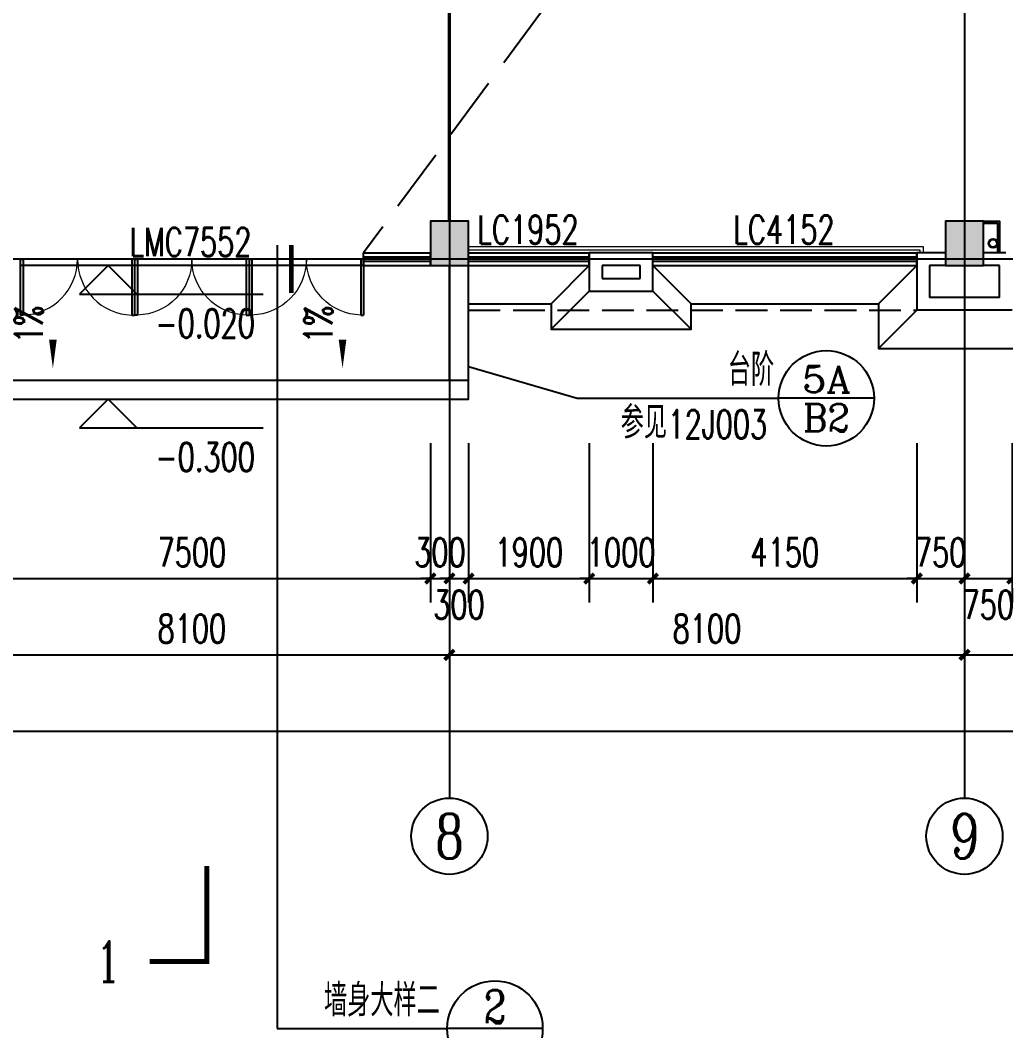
# Model space of a CAD drawing. Extents: x 1738711 to 2346805, y 1189731 to 2516152.
# Drawn here: x 1968442 to 1983942, y 1574798 to 1590683 of the extents above; entities that cross this region are included whole.
import ezdxf
from ezdxf.enums import TextEntityAlignment as Align

# ---------------------------------------------------------------- set-up
doc = ezdxf.new("R2010")
doc.units = 0
doc.header["$LTSCALE"] = 1000
doc.header["$MEASUREMENT"] = 0
doc.linetypes.add('DASH', pattern=[0.35, 0.25, -0.1])
doc.linetypes.add('复件 140224通州运河二期售楼部条件图_t3$0$X-ME SHAFT SH$0$X-B2$0$WATER_LINE', pattern=[0])
doc.layers.add('_0', color=7, linetype='Continuous', lineweight=25)
doc.layers.add('栏杆', color=6, linetype='Continuous', lineweight=15)
for name, color, linetype in [('_line1', 151, 'Continuous'), ('AXIS', 3, 'Continuous'), ('AXIS_TEXT', 7, 'Continuous'), ('COLUMN', 9, 'Continuous'), ('DIM_ELEV', 3, 'Continuous'), ('DIM_IDEN', 3, 'Continuous'), ('DIM_SYMB', 3, 'Continuous'), ('DOTE', 1, 'Continuous'), ('PUB_DIM', 3, 'Continuous'), ('PUB_HATCH', 8, 'Continuous'), ('PUB_TEXT', 7, 'Continuous'), ('WALL', 40, 'Continuous'), ('WINDOW', 144, 'Continuous'), ('WINDOW_TEXT', 7, 'Continuous'), ('YS', 6, 'Continuous'), ('疏散距离', 211, 'DASH'), ('看线', 8, 'Continuous'), ('面层', 6, 'Continuous')]:
    doc.layers.add(name, color=color, linetype=linetype)
doc.styles.add('_TCH_AXIS', font='COMPLEX', dxfattribs={"bigfont": 'GBCBIG'})
doc.styles.add('_TCH_DIM', font='SIMPLEX', dxfattribs={"bigfont": 'GBCBIG'})
doc.styles.add('_TCH_DIM_T3', font='SIMPLEX', dxfattribs={"width": 0.705882, "bigfont": 'GBCBIG'})
doc.styles.add('_TCH_LABEL', font='COMPLEX', dxfattribs={"bigfont": 'GBCBIG'})
doc.styles.add('_TCH_WINDOW', font='SIMPLEX', dxfattribs={"height": 3.5, "bigfont": 'GBCBIG'})
doc.styles.add('COMPLEX', font='COMPLEX')
doc.dimstyles.new('_TCH_ARCH&&150', dxfattribs={"dimtxt": 446.25, "dimasz": 150, "dimexe": 375, "dimexo": 450, "dimgap": 189.375, "dimtad": 1, "dimdec": 0, "dimzin": 0, "dimdsep": 46, "dimtxsty": '_TCH_DIM_T3', "dimblk": 'ARCHTICK', "dimcen": 0.09, "dimclrt": 7, "dimazin": 2, "dimtfac": 1, "dimtdec": 0, "dimtix": 1, "dimtmove": 2, "dimatfit": 3, "dimfxl": 1, "dimtolj": 1, "dimtzin": 0, "dimarcsym": 0})

# ---------------------------------------------------------------- blocks, each defined once
blk = doc.blocks.new('A$C68B42598')
at = {"layer": 'YS'}
for radius in [70, 60]:
    blk.add_circle((70, 70), radius, dxfattribs=at)
blk = doc.blocks.new('hreahaerheh')
at = {"layer": 'YS'}
blk.add_blockref('A$C68B42598', (1974065, 1888439), dxfattribs=at)
blk = doc.blocks.new('_ArchTick')
at = {"color": 0, "linetype": 'ByBlock', "const_width": 0.4}
blk.add_lwpolyline([(-0.5, -0.5), (0.5, 0.5)], dxfattribs=at)
blk = doc.blocks.new('*D2486')
at = {"layer": 'Defpoints', "color": 0, "transparency": 16777216}
for p in [(1967392, 1584485), (1974892, 1584485), (1974892, 1581907)]:
    blk.add_point(p, dxfattribs=at)
at = {"layer": 'PUB_DIM', "color": 0, "lineweight": -2, "transparency": 16777216}
for p, q in [((1967392, 1584035), (1967392, 1581532)), ((1974892, 1584035), (1974892, 1581532)), ((1967392, 1581907), (1974892, 1581907))]:
    blk.add_line(p, q, dxfattribs=at)
at = {"layer": 'PUB_DIM', "color": 0, "lineweight": -2, "transparency": 16777216, "xscale": 150, "yscale": 150, "zscale": 150, "rotation": 180}
blk.add_blockref('_ArchTick', (1967392, 1581907), dxfattribs=at)
at = {"layer": 'PUB_DIM', "color": 0, "lineweight": -2, "transparency": 16777216, "xscale": 150, "yscale": 150, "zscale": 150}
blk.add_blockref('_ArchTick', (1974892, 1581907), dxfattribs=at)
at = {"layer": 'PUB_DIM', "color": 7, "transparency": 16777216, "insert": (1971142, 1582320), "char_height": 446.2, "attachment_point": 5, "style": '_TCH_DIM_T3'}
blk.add_mtext('\\A1;7500', dxfattribs=at)
blk = doc.blocks.new('*D2487')
at = {"layer": 'Defpoints', "color": 0, "transparency": 16777216}
for p in [(1974892, 1584485), (1975192, 1584485), (1975192, 1581907)]:
    blk.add_point(p, dxfattribs=at)
at = {"layer": 'PUB_DIM', "color": 0, "lineweight": -2, "transparency": 16777216}
for p, q in [((1974892, 1584035), (1974892, 1581532)), ((1975192, 1584035), (1975192, 1581532)), ((1974892, 1581907), (1974742, 1581907)), ((1974892, 1581907), (1975192, 1581907)), ((1975192, 1581907), (1975342, 1581907))]:
    blk.add_line(p, q, dxfattribs=at)
at = {"layer": 'PUB_DIM', "color": 0, "lineweight": -2, "transparency": 16777216, "xscale": 150, "yscale": 150, "zscale": 150}
blk.add_blockref('_ArchTick', (1974892, 1581907), dxfattribs=at)
at = {"layer": 'PUB_DIM', "color": 0, "lineweight": -2, "transparency": 16777216, "xscale": 150, "yscale": 150, "zscale": 150, "rotation": 180}
blk.add_blockref('_ArchTick', (1975192, 1581907), dxfattribs=at)
at = {"layer": 'PUB_DIM', "color": 7, "transparency": 16777216, "insert": (1975042, 1582320), "char_height": 446.2, "attachment_point": 5, "style": '_TCH_DIM_T3'}
blk.add_mtext('\\A1;300', dxfattribs=at)
blk = doc.blocks.new('*D2488')
at = {"layer": 'Defpoints', "color": 0, "transparency": 16777216}
for p in [(1975192, 1584485), (1975492, 1584485), (1975492, 1581907)]:
    blk.add_point(p, dxfattribs=at)
at = {"layer": 'PUB_DIM', "color": 0, "lineweight": -2, "transparency": 16777216}
for p, q in [((1975192, 1584035), (1975192, 1581532)), ((1975492, 1584035), (1975492, 1581532)), ((1975192, 1581907), (1975042, 1581907)), ((1975192, 1581907), (1975492, 1581907)), ((1975492, 1581907), (1975642, 1581907))]:
    blk.add_line(p, q, dxfattribs=at)
at = {"layer": 'PUB_DIM', "color": 0, "lineweight": -2, "transparency": 16777216, "xscale": 150, "yscale": 150, "zscale": 150}
blk.add_blockref('_ArchTick', (1975192, 1581907), dxfattribs=at)
at = {"layer": 'PUB_DIM', "color": 0, "lineweight": -2, "transparency": 16777216, "xscale": 150, "yscale": 150, "zscale": 150, "rotation": 180}
blk.add_blockref('_ArchTick', (1975492, 1581907), dxfattribs=at)
at = {"layer": 'PUB_DIM', "color": 7, "transparency": 16777216, "insert": (1975342, 1581495), "char_height": 446.2, "attachment_point": 5, "style": '_TCH_DIM_T3'}
blk.add_mtext('\\A1;300', dxfattribs=at)
blk = doc.blocks.new('*D2489')
at = {"layer": 'Defpoints', "color": 0, "transparency": 16777216}
for p in [(1975492, 1584485), (1977392, 1584485), (1977392, 1581907)]:
    blk.add_point(p, dxfattribs=at)
at = {"layer": 'PUB_DIM', "color": 0, "lineweight": -2, "transparency": 16777216}
for p, q in [((1975492, 1584035), (1975492, 1581532)), ((1977392, 1584035), (1977392, 1581532)), ((1975492, 1581907), (1977392, 1581907))]:
    blk.add_line(p, q, dxfattribs=at)
at = {"layer": 'PUB_DIM', "color": 0, "lineweight": -2, "transparency": 16777216, "xscale": 150, "yscale": 150, "zscale": 150, "rotation": 180}
blk.add_blockref('_ArchTick', (1975492, 1581907), dxfattribs=at)
at = {"layer": 'PUB_DIM', "color": 0, "lineweight": -2, "transparency": 16777216, "xscale": 150, "yscale": 150, "zscale": 150}
blk.add_blockref('_ArchTick', (1977392, 1581907), dxfattribs=at)
at = {"layer": 'PUB_DIM', "color": 7, "transparency": 16777216, "insert": (1976442, 1582320), "char_height": 446.2, "attachment_point": 5, "style": '_TCH_DIM_T3'}
blk.add_mtext('\\A1;1900', dxfattribs=at)
blk = doc.blocks.new('*D2490')
at = {"layer": 'Defpoints', "color": 0, "transparency": 16777216}
for p in [(1977392, 1584485), (1978392, 1584485), (1978392, 1581907)]:
    blk.add_point(p, dxfattribs=at)
at = {"layer": 'PUB_DIM', "color": 0, "lineweight": -2, "transparency": 16777216}
for p, q in [((1977392, 1584035), (1977392, 1581532)), ((1978392, 1584035), (1978392, 1581532)), ((1977392, 1581907), (1977242, 1581907)), ((1977392, 1581907), (1978392, 1581907)), ((1978392, 1581907), (1978542, 1581907))]:
    blk.add_line(p, q, dxfattribs=at)
at = {"layer": 'PUB_DIM', "color": 0, "lineweight": -2, "transparency": 16777216, "xscale": 150, "yscale": 150, "zscale": 150}
blk.add_blockref('_ArchTick', (1977392, 1581907), dxfattribs=at)
at = {"layer": 'PUB_DIM', "color": 0, "lineweight": -2, "transparency": 16777216, "xscale": 150, "yscale": 150, "zscale": 150, "rotation": 180}
blk.add_blockref('_ArchTick', (1978392, 1581907), dxfattribs=at)
at = {"layer": 'PUB_DIM', "color": 7, "transparency": 16777216, "insert": (1977892, 1582320), "char_height": 446.2, "attachment_point": 5, "style": '_TCH_DIM_T3'}
blk.add_mtext('\\A1;1000', dxfattribs=at)
blk = doc.blocks.new('*D2491')
at = {"layer": 'Defpoints', "color": 0, "transparency": 16777216}
for p in [(1978392, 1584485), (1982542, 1584485), (1982542, 1581907)]:
    blk.add_point(p, dxfattribs=at)
at = {"layer": 'PUB_DIM', "color": 0, "lineweight": -2, "transparency": 16777216}
for p, q in [((1978392, 1584035), (1978392, 1581532)), ((1982542, 1584035), (1982542, 1581532)), ((1978392, 1581907), (1982542, 1581907))]:
    blk.add_line(p, q, dxfattribs=at)
at = {"layer": 'PUB_DIM', "color": 0, "lineweight": -2, "transparency": 16777216, "xscale": 150, "yscale": 150, "zscale": 150, "rotation": 180}
blk.add_blockref('_ArchTick', (1978392, 1581907), dxfattribs=at)
at = {"layer": 'PUB_DIM', "color": 0, "lineweight": -2, "transparency": 16777216, "xscale": 150, "yscale": 150, "zscale": 150}
blk.add_blockref('_ArchTick', (1982542, 1581907), dxfattribs=at)
at = {"layer": 'PUB_DIM', "color": 7, "transparency": 16777216, "insert": (1980467, 1582320), "char_height": 446.2, "attachment_point": 5, "style": '_TCH_DIM_T3'}
blk.add_mtext('\\A1;4150', dxfattribs=at)
blk = doc.blocks.new('*D2492')
at = {"layer": 'Defpoints', "color": 0, "transparency": 16777216}
for p in [(1982542, 1584485), (1983292, 1584485), (1983292, 1581907)]:
    blk.add_point(p, dxfattribs=at)
at = {"layer": 'PUB_DIM', "color": 0, "lineweight": -2, "transparency": 16777216}
for p, q in [((1982542, 1584035), (1982542, 1581532)), ((1983292, 1584035), (1983292, 1581532)), ((1982542, 1581907), (1982392, 1581907)), ((1982542, 1581907), (1983292, 1581907)), ((1983292, 1581907), (1983442, 1581907))]:
    blk.add_line(p, q, dxfattribs=at)
at = {"layer": 'PUB_DIM', "color": 0, "lineweight": -2, "transparency": 16777216, "xscale": 150, "yscale": 150, "zscale": 150}
blk.add_blockref('_ArchTick', (1982542, 1581907), dxfattribs=at)
at = {"layer": 'PUB_DIM', "color": 0, "lineweight": -2, "transparency": 16777216, "xscale": 150, "yscale": 150, "zscale": 150, "rotation": 180}
blk.add_blockref('_ArchTick', (1983292, 1581907), dxfattribs=at)
at = {"layer": 'PUB_DIM', "color": 7, "transparency": 16777216, "insert": (1982917, 1582320), "char_height": 446.2, "attachment_point": 5, "style": '_TCH_DIM_T3'}
blk.add_mtext('\\A1;750', dxfattribs=at)
blk = doc.blocks.new('*D2493')
at = {"layer": 'Defpoints', "color": 0, "transparency": 16777216}
for p in [(1983292, 1584485), (1984042, 1584485), (1984042, 1581907)]:
    blk.add_point(p, dxfattribs=at)
at = {"layer": 'PUB_DIM', "color": 0, "lineweight": -2, "transparency": 16777216}
for p, q in [((1983292, 1584035), (1983292, 1581532)), ((1984042, 1584035), (1984042, 1581532)), ((1983292, 1581907), (1984042, 1581907))]:
    blk.add_line(p, q, dxfattribs=at)
at = {"layer": 'PUB_DIM', "color": 0, "lineweight": -2, "transparency": 16777216, "xscale": 150, "yscale": 150, "zscale": 150, "rotation": 180}
blk.add_blockref('_ArchTick', (1983292, 1581907), dxfattribs=at)
at = {"layer": 'PUB_DIM', "color": 0, "lineweight": -2, "transparency": 16777216, "xscale": 150, "yscale": 150, "zscale": 150}
blk.add_blockref('_ArchTick', (1984042, 1581907), dxfattribs=at)
at = {"layer": 'PUB_DIM', "color": 7, "transparency": 16777216, "insert": (1983667, 1581495), "char_height": 446.2, "attachment_point": 5, "style": '_TCH_DIM_T3'}
blk.add_mtext('\\A1;750', dxfattribs=at)
blk = doc.blocks.new('*D2528')
at = {"layer": 'AXIS', "color": 0, "lineweight": -2, "transparency": 16777216}
for p, q in [((1967092, 1584007), (1967092, 1580332)), ((1975192, 1584007), (1975192, 1580332)), ((1967092, 1580707), (1975192, 1580707))]:
    blk.add_line(p, q, dxfattribs=at)
at = {"layer": 'Defpoints', "color": 0, "transparency": 16777216}
for p in [(1967092, 1584457), (1975192, 1584457), (1975192, 1580707)]:
    blk.add_point(p, dxfattribs=at)
at = {"layer": 'AXIS', "color": 0, "lineweight": -2, "transparency": 16777216, "xscale": 150, "yscale": 150, "zscale": 150, "rotation": 180}
blk.add_blockref('_ArchTick', (1967092, 1580707), dxfattribs=at)
at = {"layer": 'AXIS', "color": 0, "lineweight": -2, "transparency": 16777216, "xscale": 150, "yscale": 150, "zscale": 150}
blk.add_blockref('_ArchTick', (1975192, 1580707), dxfattribs=at)
at = {"layer": 'AXIS', "color": 7, "transparency": 16777216, "insert": (1971142, 1581120), "char_height": 446.2, "attachment_point": 5, "style": '_TCH_DIM_T3'}
blk.add_mtext('\\A1;8100', dxfattribs=at)
blk = doc.blocks.new('*D2529')
at = {"layer": 'AXIS', "color": 0, "lineweight": -2, "transparency": 16777216}
for p, q in [((1975192, 1584007), (1975192, 1580332)), ((1983292, 1584007), (1983292, 1580332)), ((1975192, 1580707), (1983292, 1580707))]:
    blk.add_line(p, q, dxfattribs=at)
at = {"layer": 'Defpoints', "color": 0, "transparency": 16777216}
for p in [(1975192, 1584457), (1983292, 1584457), (1983292, 1580707)]:
    blk.add_point(p, dxfattribs=at)
at = {"layer": 'AXIS', "color": 0, "lineweight": -2, "transparency": 16777216, "xscale": 150, "yscale": 150, "zscale": 150, "rotation": 180}
blk.add_blockref('_ArchTick', (1975192, 1580707), dxfattribs=at)
at = {"layer": 'AXIS', "color": 0, "lineweight": -2, "transparency": 16777216, "xscale": 150, "yscale": 150, "zscale": 150}
blk.add_blockref('_ArchTick', (1983292, 1580707), dxfattribs=at)
at = {"layer": 'AXIS', "color": 7, "transparency": 16777216, "insert": (1979242, 1581120), "char_height": 446.2, "attachment_point": 5, "style": '_TCH_DIM_T3'}
blk.add_mtext('\\A1;8100', dxfattribs=at)
blk = doc.blocks.new('*D2530')
at = {"layer": 'AXIS', "color": 0, "lineweight": -2, "transparency": 16777216}
for p, q in [((1983292, 1584007), (1983292, 1580332)), ((1991392, 1584007), (1991392, 1580332)), ((1983292, 1580707), (1991392, 1580707))]:
    blk.add_line(p, q, dxfattribs=at)
at = {"layer": 'Defpoints', "color": 0, "transparency": 16777216}
for p in [(1983292, 1584457), (1991392, 1584457), (1991392, 1580707)]:
    blk.add_point(p, dxfattribs=at)
at = {"layer": 'AXIS', "color": 0, "lineweight": -2, "transparency": 16777216, "xscale": 150, "yscale": 150, "zscale": 150, "rotation": 180}
blk.add_blockref('_ArchTick', (1983292, 1580707), dxfattribs=at)
at = {"layer": 'AXIS', "color": 0, "lineweight": -2, "transparency": 16777216, "xscale": 150, "yscale": 150, "zscale": 150}
blk.add_blockref('_ArchTick', (1991392, 1580707), dxfattribs=at)
at = {"layer": 'AXIS', "color": 7, "transparency": 16777216, "insert": (1987342, 1581120), "char_height": 446.2, "attachment_point": 5, "style": '_TCH_DIM_T3'}
blk.add_mtext('\\A1;8100', dxfattribs=at)
blk = doc.blocks.new('*D2532')
at = {"layer": 'AXIS', "color": 0, "lineweight": -2, "transparency": 16777216}
for p, q in [((1921292, 1584007), (1921292, 1579132)), ((1999992, 1584007), (1999992, 1579132)), ((1921292, 1579507), (1999992, 1579507))]:
    blk.add_line(p, q, dxfattribs=at)
at = {"layer": 'Defpoints', "color": 0, "transparency": 16777216}
for p in [(1921292, 1584457), (1999992, 1584457), (1999992, 1579507)]:
    blk.add_point(p, dxfattribs=at)
at = {"layer": 'AXIS', "color": 0, "lineweight": -2, "transparency": 16777216, "xscale": 150, "yscale": 150, "zscale": 150, "rotation": 180}
blk.add_blockref('_ArchTick', (1921292, 1579507), dxfattribs=at)
at = {"layer": 'AXIS', "color": 0, "lineweight": -2, "transparency": 16777216, "xscale": 150, "yscale": 150, "zscale": 150}
blk.add_blockref('_ArchTick', (1999992, 1579507), dxfattribs=at)
at = {"layer": 'AXIS', "color": 7, "transparency": 16777216, "insert": (1960642, 1579920), "char_height": 446.2, "attachment_point": 5, "style": '_TCH_DIM_T3'}
blk.add_mtext('\\A1;78700', dxfattribs=at)
blk = doc.blocks.new('_FZH')
blk.add_lwpolyline([(-0.5, -0.5), (0.5, -0.5), (0.5, 0.5), (-0.5, 0.5)], close=True)
at = {"layer": 'PUB_HATCH'}
blk.add_solid([(-0.5, -0.5), (0.5, -0.5), (-0.5, 0.5), (0.5, 0.5)], dxfattribs=at)
blk = doc.blocks.new('$DorLib2D$00000002')
for p, q in [((-0.5, 0), (-0.5, 0.4875)), ((-0.475, 0.4875), (-0.5, 0.4875)), ((-0.475, 0), (-0.475, 0.4875)), ((0.475, 0), (0.475, 0.4875)), ((0.475, 0.4875), (0.5, 0.4875)), ((0.5, 0), (0.5, 0.4875)), ((-0.5, 0), (-0.475, 0)), ((0.5, 0), (0.475, 0))]:
    blk.add_line(p, q)
at = {"lineweight": 13}
for centre, start, end in [((-0.4875, 0), 0, 88.53072), ((0.4875, 0), 91.46928, 180)]:
    blk.add_arc(centre, 0.4875, start, end, dxfattribs=at)
blk = doc.blocks.new('$TCHSYS$WIN2D')
for p, q in [((-0.5, 0.5), (0.5, 0.5)), ((-0.5, 0.5), (-0.5, -0.5)), ((0.5, 0.5), (0.5, -0.5)), ((0.5, 0.1667), (-0.5, 0.1667)), ((0.5, -0.1667), (-0.5, -0.1667)), ((-0.5, -0.5), (0.5, -0.5))]:
    blk.add_line(p, q)
blk = doc.blocks.new('_AXISO')
blk.add_circle((0, 0), 0.5)
at = {"layer": 'AXIS_TEXT', "style": 'COMPLEX', "width": 1.041667}
blk.add_attdef('A', text='', height=0.56, dxfattribs=at).set_placement((-0.25, -0.28), (0.25, -0.28), align=Align.FIT)

msp = doc.modelspace()

# ---------------------------------------------------------------- linework, layer by layer
at = {"layer": '_line1'}
for p, q in [((1976791.9, 1586225.4), (1977391.9, 1586825.4)), ((1978991.9, 1586225.4), (1978391.9, 1586825.4)), ((1981941.9, 1586225.4), (1982541.9, 1586825.4)), ((1976791.9, 1585825.4), (1977391.9, 1586425.4)), ((1978991.9, 1585825.4), (1978391.9, 1586425.4)), ((1981941.9, 1585525.4), (1982541.9, 1586125.4))]:
    msp.add_line(p, q, dxfattribs=at)
for points in [[(1975491.9, 1586225.4), (1976791.9, 1586225.4), (1976791.9, 1585825.4), (1978991.9, 1585825.4), (1978991.9, 1586225.4), (1981941.9, 1586225.4), (1981941.9, 1585525.4), (1984641.9, 1585525.4), (1984641.9, 1586225.4), (1990041.9, 1586225.4), (1990041.9, 1585525.4), (1992741.9, 1585525.4), (1992741.9, 1586225.4), (1997591.9, 1586225.4), (1997591.9, 1585525.4), (2000591.9, 1585525.4), (2000591.9, 1595525.4)], [(1966791.9, 1586825.4), (1966791.9, 1584725.4), (1975491.9, 1584725.4), (1975491.9, 1586825.4)], [(1967091.9, 1586825.4), (1967091.9, 1585025.4), (1975191.9, 1585025.4), (1975191.9, 1586825.4)]]:
    msp.add_lwpolyline(points, dxfattribs=at)
at = {"layer": 'AXIS'}
for p, q in [((1975191.9, 1584457.1), (1975191.9, 1578457.1)), ((1983291.9, 1584457.1), (1983291.9, 1578457.1))]:
    msp.add_line(p, q, dxfattribs=at)
at = {"layer": 'DIM_ELEV'}
for p, q in [((1969826.1, 1586825.4), (1969376.1, 1586375.4)), ((1969826.1, 1586825.4), (1970276.1, 1586375.4)), ((1969376.1, 1586375.4), (1972262.2, 1586375.4)), ((1969826.1, 1584725.4), (1969376.1, 1584275.4)), ((1969826.1, 1584725.4), (1970276.1, 1584275.4)), ((1969376.1, 1584275.4), (1972262.2, 1584275.4))]:
    msp.add_line(p, q, dxfattribs=at)
at = {"layer": 'DIM_IDEN'}
for p, q in [((1972481.3, 1587147.2), (1972481.3, 1574834.1)), ((1975491.9, 1585239.6), (1977201.3, 1584739.7)), ((1977201.3, 1584739.7), (1980369.6, 1584739.7)), ((1981869.6, 1584739.7), (1980369.6, 1584739.7)), ((1972481.3, 1574834.1), (1975158.2, 1574834.1)), ((1976658.2, 1574834.1), (1975158.2, 1574834.1))]:
    msp.add_line(p, q, dxfattribs=at)
at = {"layer": 'DIM_IDEN', "const_width": 75}
msp.add_lwpolyline([(1972706.3, 1587147.2), (1972706.3, 1586397.2)], dxfattribs=at)
at = {"layer": 'DIM_IDEN'}
msp.add_lwpolyline([(1975491.9, 1585239.6, 1), (1975491.9, 1585239.6, 1)], format="xyb", close=True, dxfattribs=at)
for centre in [(1981119.6, 1584739.7), (1975908.2, 1574834.1)]:
    msp.add_circle(centre, 750, dxfattribs=at)
at = {"layer": 'DIM_SYMB'}
for points in [[(1968956, 1586506.9, 0, 0, 0), (1968956, 1585210.5, 0, 120, 0), (1968956, 1585660.5, 0, 0, 0)], [(1973511, 1586506.9, 0, 0, 0), (1973511, 1585210.5, 0, 120, 0), (1973511, 1585660.5, 0, 0, 0)]]:
    msp.add_lwpolyline(points, format="xyseb", dxfattribs=at)
at = {"layer": 'DIM_SYMB', "const_width": 75}
msp.add_lwpolyline([(1971376.4, 1577387.6), (1971376.4, 1575887.6), (1970476.4, 1575887.6)], dxfattribs=at)
at = {"layer": 'DOTE'}
for p, q in [((1975191.9, 1622149.3), (1975191.9, 1584457.1)), ((1983291.9, 1622149.3), (1983291.9, 1584457.1)), ((2001891.9, 1586925.4), (1919991.9, 1586925.4))]:
    msp.add_line(p, q, dxfattribs=at)
at = {"layer": 'WALL', "linetype": '复件 140224通州运河二期售楼部条件图_t3$0$X-ME SHAFT SH$0$X-B2$0$WATER_LINE'}
for p, q in [((1977491.9, 1587025.4), (1977391.9, 1587025.4)), ((1977391.9, 1587025.4), (1977391.9, 1586825.4)), ((1978291.9, 1587025.4), (1977491.9, 1587025.4)), ((1978391.9, 1587025.4), (1978291.9, 1587025.4)), ((1978391.9, 1586825.4), (1978391.9, 1587025.4)), ((1982641.9, 1587025.4), (1982541.9, 1587025.4)), ((1982541.9, 1587025.4), (1982541.9, 1586825.4)), ((1982991.9, 1587025.4), (1982641.9, 1587025.4)), ((1983941.9, 1587025.4), (1983591.9, 1587025.4)), ((1977391.9, 1586825.4), (1977391.9, 1586425.4)), ((1977591.9, 1586825.4), (1977591.9, 1586625.4)), ((1978191.9, 1586825.4), (1977591.9, 1586825.4)), ((1978191.9, 1586625.4), (1978191.9, 1586825.4)), ((1978391.9, 1586425.4), (1978391.9, 1586825.4)), ((1982541.9, 1586825.4), (1982541.9, 1586125.4)), ((1982991.9, 1586825.4), (1982741.9, 1586825.4)), ((1982741.9, 1586825.4), (1982741.9, 1586325.4)), ((1983841.9, 1586825.4), (1983591.9, 1586825.4)), ((1983841.9, 1586325.4), (1983841.9, 1586825.4)), ((1977591.9, 1586625.4), (1978191.9, 1586625.4)), ((1977391.9, 1586425.4), (1978391.9, 1586425.4)), ((1983841.9, 1586325.4), (1982741.9, 1586325.4)), ((1984041.9, 1586125.4), (1982541.9, 1586125.4))]:
    msp.add_line(p, q, dxfattribs=at)
at = {"layer": 'WINDOW'}
for p, q in [((1970241.9, 1586825.4), (1968441.9, 1586825.4)), ((1972041.9, 1586825.4), (1970241.9, 1586825.4)), ((1973841.9, 1586825.4), (1972041.9, 1586825.4))]:
    msp.add_line(p, q, dxfattribs=at)
at = {"layer": 'WINDOW', "color": 4, "linetype": 'DASH', "ltscale": 2, "const_width": 50}
msp.add_lwpolyline([(1975191.9, 1593225.4), (1975191.9, 1587525.4)], dxfattribs=at)
at = {"layer": '栏杆'}
for points in [[(1975491.9, 1587125.4), (1982641.9, 1587125.4), (1982641.9, 1587025.4)], [(1975491.9, 1587075.4), (1982591.9, 1587075.4), (1982591.9, 1587025.4)]]:
    msp.add_lwpolyline(points, dxfattribs=at)
at = {"layer": '疏散距离', "ltscale": 4}
msp.add_lwpolyline([(1983291.9, 1599825.4), (1973841.9, 1587025.4)], dxfattribs=at)
at = {"layer": '看线', "linetype": 'DASH', "ltscale": 2}
msp.add_line((1975491.9, 1586125.4), (1982541.9, 1586125.4), dxfattribs=at)
msp.add_lwpolyline([(1966791.9, 1586825.4), (1966791.9, 1585025.4), (1975491.9, 1585025.4), (1975491.9, 1586825.4)], dxfattribs=at)
at = {"layer": '面层', "color": 144}
for points in [[(1983591.9, 1587525.4), (1983841.9, 1587525.4), (1983841.9, 1587025.4)], [(1983591.9, 1587495.4), (1983811.9, 1587495.4), (1983811.9, 1587025.4)]]:
    msp.add_lwpolyline(points, dxfattribs=at)

# ---------------------------------------------------------------- block references
at = {"layer": '_0'}
msp.add_blockref('hreahaerheh', (9607.3, -301333.7), dxfattribs=at)
at = {"layer": 'AXIS'}
ref = msp.add_blockref('_AXISO', (1975191.9, 1577857.1), dxfattribs=dict(at, xscale=1200, yscale=1200, zscale=1200))
ref.add_attrib('A', '8', dxfattribs={"layer": 'AXIS_TEXT', "ltscale": 0.5, "height": 698.9, "style": '_TCH_AXIS'}).set_placement((1974958.9, 1577507.6), (1975424.9, 1577507.6), align=Align.FIT)
ref = msp.add_blockref('_AXISO', (1983291.9, 1577857.1), dxfattribs=dict(at, xscale=1200, yscale=1200, zscale=1200))
ref.add_attrib('A', '9', dxfattribs={"layer": 'AXIS_TEXT', "ltscale": 0.5, "height": 698.9, "style": '_TCH_AXIS'}).set_placement((1983058.9, 1577507.6), (1983524.9, 1577507.6), align=Align.FIT)
at = {"layer": 'COLUMN', "linetype": '复件 140224通州运河二期售楼部条件图_t3$0$X-ME SHAFT SH$0$X-B2$0$WATER_LINE', "xscale": 600, "yscale": 700.0000004211906, "zscale": 700.0000004211906}
for p in [(1975191.9, 1587175.4), (1983291.9, 1587175.4)]:
    msp.add_blockref('_FZH', p, dxfattribs=at)
at = {"layer": 'WINDOW', "linetype": '复件 140224通州运河二期售楼部条件图_t3$0$X-ME SHAFT SH$0$X-B2$0$WATER_LINE'}
ref = msp.add_blockref('$TCHSYS$WIN2D', (1976441.9, 1586925.4), dxfattribs=dict(at, xscale=-1900, yscale=200, zscale=-1900, rotation=179.9999999999884))
ref.add_attrib('A', 'LC1952', (1975631.9, 1587169.1), dxfattribs={"layer": 'WINDOW_TEXT', "linetype": '复件 140224通州运河二期售楼部条件图_t3$0$X-ME SHAFT SH$0$X-B2$0$WATER_LINE', "ltscale": 0.5, "height": 446.25, "rotation": 360, "style": '_TCH_WINDOW', "width": 0.705882})
ref = msp.add_blockref('$TCHSYS$WIN2D', (1980466.9, 1586925.4), dxfattribs=dict(at, xscale=-4150, yscale=200, zscale=-4150, rotation=179.9999999999878))
ref.add_attrib('A', 'LC4152', (1979656.9, 1587167.8), dxfattribs={"layer": 'WINDOW_TEXT', "linetype": '复件 140224通州运河二期售楼部条件图_t3$0$X-ME SHAFT SH$0$X-B2$0$WATER_LINE', "ltscale": 0.5, "height": 446.25, "rotation": 360, "style": '_TCH_WINDOW', "width": 0.705882})
at = {"layer": 'WINDOW'}
ref = msp.add_blockref('$DorLib2D$00000002', (1971141.9, 1586925.4), dxfattribs=dict(at, xscale=-1800, yscale=1800, zscale=-1800, rotation=179.9999999999901))
ref.add_attrib('A', 'LMC7552', (1970162.9, 1586972.9), dxfattribs={"layer": 'WINDOW_TEXT', "ltscale": 0.5, "height": 446.25, "rotation": 360, "style": '_TCH_WINDOW', "width": 0.705882})
at = {"layer": 'WINDOW', "linetype": '复件 140224通州运河二期售楼部条件图_t3$0$X-ME SHAFT SH$0$X-B2$0$WATER_LINE', "xscale": -1050.000008779112, "yscale": 200, "zscale": -1050.000008779112, "rotation": 179.9999999999901}
msp.add_blockref('$TCHSYS$WIN2D', (1974366.9, 1586925.4), dxfattribs=at)
at = {"layer": 'WINDOW', "yscale": 1800, "rotation": 179.9999999999901}
for p, xscale, zscale in [((1969341.9, 1586925.4), 1800, 1800), ((1972941.9, 1586925.4), -1800, -1800)]:
    msp.add_blockref('$DorLib2D$00000002', p, dxfattribs=dict(at, xscale=xscale, zscale=zscale))

# ---------------------------------------------------------------- texts
at = {"layer": 'PUB_TEXT', "color": 7, "style": '_TCH_DIM', "width": 0.705882}
for p in [(1968798.5, 1585603.7), (1973353.5, 1585603.7)]:
    msp.add_text('1%%%', height=446.25, rotation=90, dxfattribs=at).set_placement(p)
at = {"layer": 'PUB_TEXT', "color": 7, "width": 0.705882}
for s, height, style, p in [('-0.020', 446.25, '_TCH_DIM', (1970567.2, 1585692.9)), ('12J003', 446.25, '_TCH_DIM', (1978622.1, 1584107.5)), ('-0.300', 446.25, '_TCH_DIM', (1970567.2, 1583592.9)), ('1', 637.5, '_TCH_LABEL', (1969629.9, 1575568.9))]:
    msp.add_text(s, height=height, dxfattribs=dict(at, style=style)).set_placement(p)
at = {"layer": 'PUB_TEXT', "color": 7, "style": '_TCH_DIM'}
for s, p in [('台阶', (1979569.8, 1584936.3)), ('参见', (1977884.9, 1584107.5)), ('墙身大样二', (1973219, 1575025.1))]:
    msp.add_text(s, height=506.38, dxfattribs=at).set_placement(p)
at = {"layer": 'PUB_TEXT', "color": 7, "style": '_TCH_LABEL'}
for s, height, p, p2 in [('5A', 421.26, (1980738.5, 1584829.6), (1981500.8, 1584829.6)), ('B2', 430.25, (1980750.8, 1584220.4), (1981488.4, 1584220.4)), ('2', 522, (1975734.1, 1574917.1), (1976082.2, 1574917.1))]:
    msp.add_text(s, height=height, dxfattribs=at).set_placement(p, p2, align=Align.FIT)

# ---------------------------------------------------------------- dimensions: what is measured, and where the dimension line sits
at = {"layer": 'AXIS'}
for p1, p2, distance, picture, middle in [((1921292.2, 1584457.1), (1999991.9, 1584457.1), -4950, '*D2532', (1960642.1, 1579919.6)), ((1967091.9, 1584457.1), (1975191.9, 1584457.1), -3750, '*D2528', (1971141.9, 1581119.6)), ((1975191.9, 1584457.1), (1983291.9, 1584457.1), -3750, '*D2529', (1979241.9, 1581119.6)), ((1983291.9, 1584457.1), (1991391.9, 1584457.1), -3750, '*D2530', (1987341.9, 1581119.6))]:
    dim = msp.add_aligned_dim(p1=p1, p2=p2, distance=distance, dimstyle='_TCH_ARCH&&150', dxfattribs=at)
    dim.commit()
    dim.dimension.update_dxf_attribs({"geometry": picture, "text_midpoint": middle})
at = {"layer": 'PUB_DIM'}
for p1, p2, picture, middle in [((1967391.9, 1584485.2), (1974891.9, 1584485.2), '*D2486', (1971141.9, 1582319.6)), ((1974891.9, 1584485.2), (1975191.9, 1584485.2), '*D2487', (1975041.9, 1582319.6)), ((1975491.9, 1584485.2), (1977391.9, 1584485.2), '*D2489', (1976441.9, 1582319.6)), ((1977391.9, 1584485.2), (1978391.9, 1584485.2), '*D2490', (1977891.9, 1582319.6)), ((1978391.9, 1584485.2), (1982541.9, 1584485.2), '*D2491', (1980466.9, 1582319.6)), ((1982541.9, 1584485.2), (1983291.9, 1584485.2), '*D2492', (1982916.9, 1582319.6))]:
    dim = msp.add_aligned_dim(p1=p1, p2=p2, distance=-2578.1, dimstyle='_TCH_ARCH&&150', dxfattribs=at)
    dim.commit()
    dim.dimension.update_dxf_attribs({"geometry": picture, "text_midpoint": middle})
for base, p1, p2, picture, middle in [((1975491.9, 1581907.1), (1975191.9, 1584485.2), (1975491.9, 1584485.2), '*D2488', (1975341.9, 1581494.6)), ((1984041.9, 1581907.1), (1983291.9, 1584485.2), (1984041.9, 1584485.2), '*D2493', (1983666.9, 1581494.6))]:
    dim = msp.add_linear_dim(base=base, p1=p1, p2=p2, angle=0, dimstyle='_TCH_ARCH&&150', dxfattribs=at)
    dim.commit()
    dim.dimension.update_dxf_attribs({"geometry": picture, "text_midpoint": middle, "dimtype": 129})

doc.saveas('drawing.dxf')
